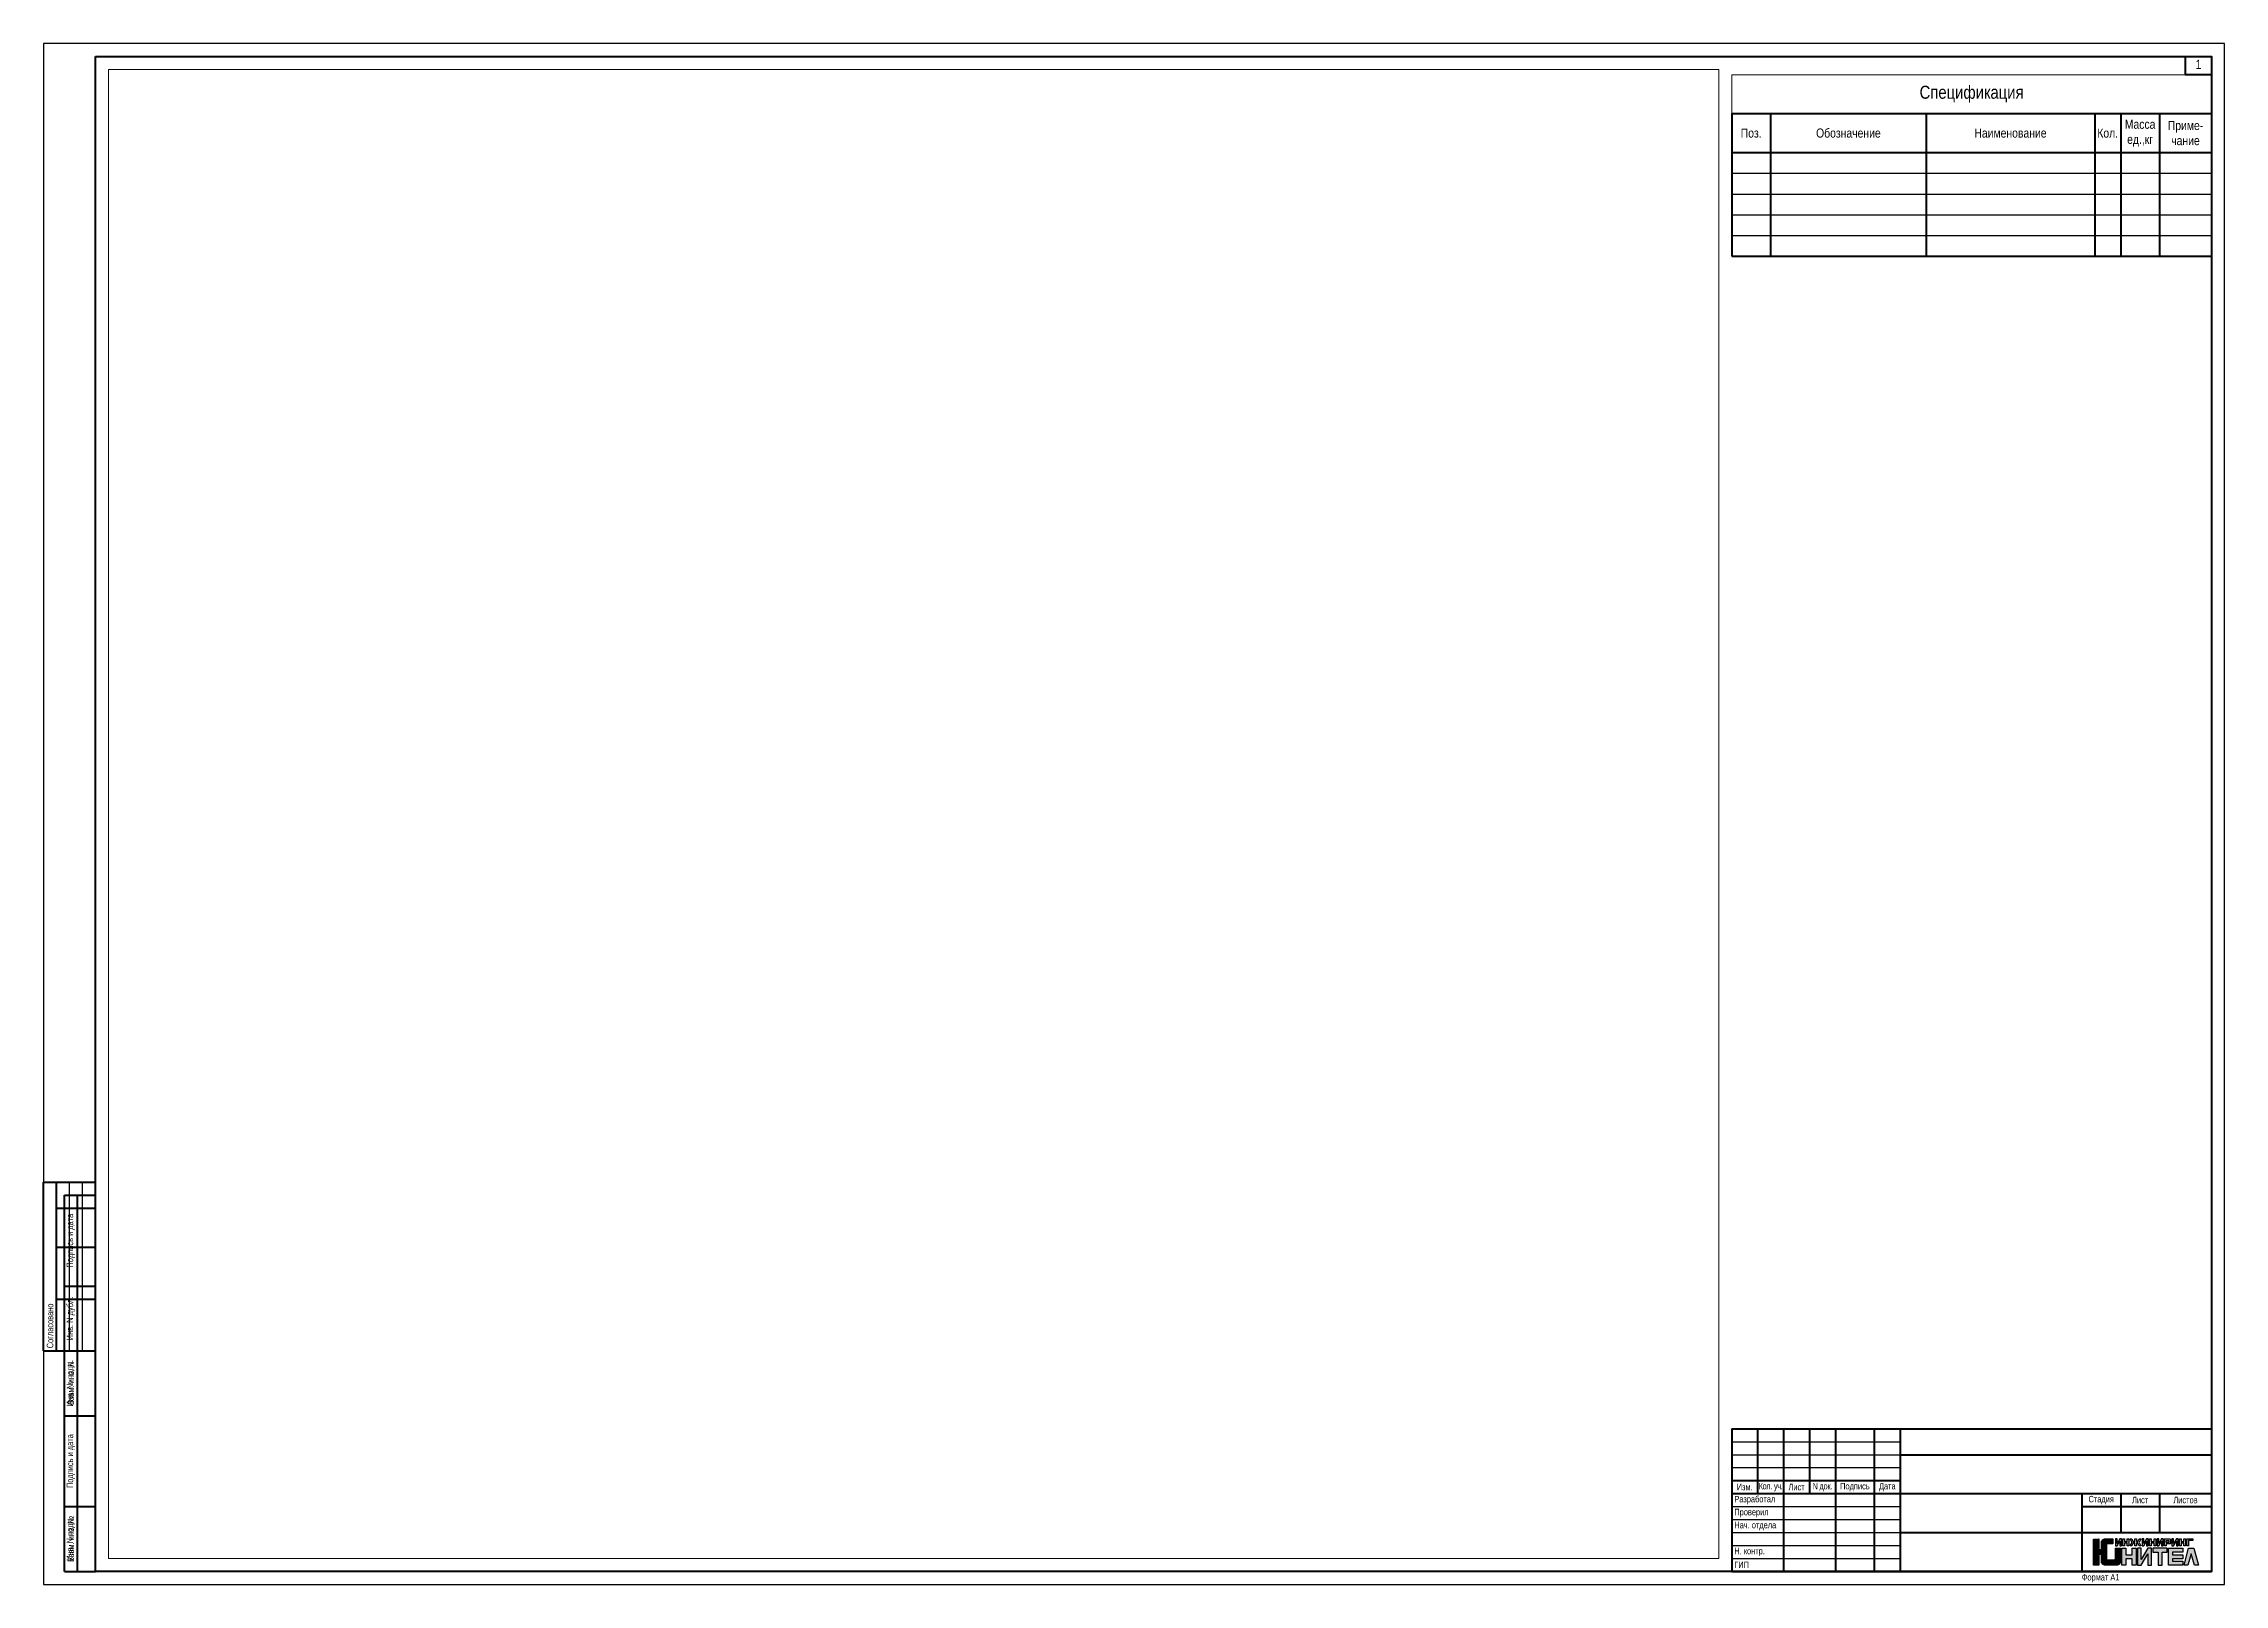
# Paper-space layout 'А1_альбомный' of a CAD drawing. Header units: millimetres. Extents: x -1 to 840, y -1 to 593.
import ezdxf
from ezdxf.enums import TextEntityAlignment as Align

# ---------------------------------------------------------------- set-up
doc = ezdxf.new("R2010")
doc.units = ezdxf.units.MM
doc.layers.add('device', color=6, linetype='Continuous', lineweight=40)
doc.layers.add('TEXT', color=7, linetype='Continuous', lineweight=25, true_color=0xffffff)
doc.layers.add('Чертеж_оформление', color=7, linetype='Continuous')
doc.styles.add('2.5_Gost_RD', font='ARIALN.TTF', dxfattribs={"height": 2.5})
doc.styles.add('3.5_Gost_RD', font='ARIALN.TTF', dxfattribs={"height": 3.5})
doc.styles.add('5.0_Gost_RD', font='ARIALN.TTF', dxfattribs={"height": 5})

# ---------------------------------------------------------------- blocks, each defined once
blk = doc.blocks.new('*T99')
at = {"layer": 'Чертеж_оформление', "color": 0, "linetype": 'ByBlock', "lineweight": 50, "ltscale": 100}
for p, q in [((0, 0), (0, 85)), ((0, 85), (12, 85)), ((5, 0), (5, 85)), ((12, 0), (12, 85)), ((0, 60), (12, 60)), ((0, 25), (12, 25)), ((0, 0), (12, 0))]:
    blk.add_line(p, q, dxfattribs=at)
at = {"layer": 'Чертеж_оформление', "color": 0, "ltscale": 100, "char_height": 2.5, "attachment_point": 5, "rotation": 90, "style": '2.5_Gost_RD'}
for s, insert, width in [('Инв. № подл.', (2.5, 72.5), 23), ('Подпись и дата', (2.5, 42.5), 33), ('Взам. инв. №', (2.5, 12.5), 23)]:
    blk.add_mtext(s, dxfattribs=dict(at, insert=insert, width=width))
blk = doc.blocks.new('*T100')
at = {"layer": 'Чертеж_оформление', "color": 0, "linetype": 'ByBlock', "lineweight": 50, "ltscale": 100}
for p, q in [((0, 0), (0, 65)), ((0, 65), (20, 65)), ((5, 0), (5, 65)), ((20, 0), (20, 65)), ((5, 55), (20, 55)), ((5, 40), (20, 40)), ((5, 20), (20, 20)), ((0, 0), (20, 0))]:
    blk.add_line(p, q, dxfattribs=at)
at = {"layer": 'Чертеж_оформление', "color": 0, "linetype": 'ByBlock', "lineweight": -2, "ltscale": 100}
for p, q in [((10, 0), (10, 65)), ((15, 0), (15, 65))]:
    blk.add_line(p, q, dxfattribs=at)
at = {"layer": 'Чертеж_оформление', "color": 0, "ltscale": 100, "insert": (2.5, 1), "char_height": 2.5, "width": 63, "attachment_point": 4, "rotation": 90, "style": '2.5_Gost_RD'}
blk.add_mtext('Согласовано', dxfattribs=at)
blk = doc.blocks.new('*T101')
at = {"layer": 'Чертеж_оформление', "color": 0, "linetype": 'ByBlock', "lineweight": 50, "ltscale": 100}
for p, q in [((0, 0), (0, 145)), ((0, 145), (12, 145)), ((5, 0), (5, 145)), ((12, 0), (12, 145)), ((0, 110), (12, 110)), ((0, 85), (12, 85)), ((0, 60), (12, 60)), ((0, 25), (12, 25)), ((0, 0), (12, 0))]:
    blk.add_line(p, q, dxfattribs=at)
at = {"layer": 'Чертеж_оформление', "color": 0, "ltscale": 100, "char_height": 2.5, "attachment_point": 5, "rotation": 90, "style": '2.5_Gost_RD'}
for s, insert, width in [('{\\C256;Подпись и дата}', (2.5, 127.5), 33), ('{\\C256;Инв. N дубл.}', (2.5, 97.5), 23), ('{\\C256;Взам. инв. N}', (2.5, 72.5), 23), ('Подпись и дата', (2.5, 42.5), 33), ('Инв. N подл.', (2.5, 12.5), 23)]:
    blk.add_mtext(s, dxfattribs=dict(at, insert=insert, width=width))
blk = doc.blocks.new('*U98')
at = {"layer": 'Чертеж_оформление'}
blk.add_lwpolyline([(0, 0), (841, 0), (841, 594), (0, 594)], close=True, dxfattribs=at)
at = {"layer": 'Чертеж_оформление', "lineweight": 50}
for points in [[(20, 589), (836, 589), (836, 5), (20, 5)], [(826, 589), (836, 589), (836, 582), (826, 582)]]:
    blk.add_lwpolyline(points, close=True, dxfattribs=at)
for name, p in [('*T100', (0, 90)), ('*T101', (8, 5)), ('*T99', (8, 5))]:
    blk.add_blockref(name, p)
at = {"layer": 'Чертеж_оформление', "style": '3.5_Gost_RD', "flags": 8}
blk.add_attdef('Стр.', text='', height=3.5, dxfattribs=at).set_placement((831, 586), align=Align.MIDDLE_CENTER)
at = {"layer": 'Чертеж_оформление', "style": '2.5_Gost_RD', "flags": 8}
blk.add_attdef('ФОРМАТ', text='', height=2.5, dxfattribs=at).set_placement((786, 4), align=Align.TOP_LEFT)
blk = doc.blocks.new('*T11')
at = {"layer": 'Defpoints', "color": 8, "linetype": 'ByBlock', "lineweight": 0, "ltscale": 100}
for p, q in [((0, 0), (185, 0)), ((0, 0), (0, -15)), ((185, 0), (185, -15))]:
    blk.add_line(p, q, dxfattribs=at)
at = {"layer": 'Чертеж_оформление', "color": 0, "linetype": 'ByBlock', "lineweight": 50, "ltscale": 100}
for p, q in [((0, -15), (185, -15)), ((0, -15), (0, -70)), ((15, -15), (15, -70)), ((75, -15), (75, -70)), ((140, -15), (140, -70)), ((150, -15), (150, -70)), ((165, -15), (165, -70)), ((185, -15), (185, -70)), ((0, -30), (185, -30)), ((0, -70), (185, -70))]:
    blk.add_line(p, q, dxfattribs=at)
at = {"layer": 'Чертеж_оформление', "color": 0, "linetype": 'ByBlock', "lineweight": -2, "ltscale": 100}
for p, q in [((0, -38), (185, -38)), ((0, -46), (185, -46)), ((0, -54), (185, -54)), ((0, -62), (185, -62))]:
    blk.add_line(p, q, dxfattribs=at)
at = {"layer": 'Чертеж_оформление', "color": 0, "ltscale": 100, "attachment_point": 5}
for s, insert, char_height, width, style in [('Спецификация', (92.5, -7.5), 5, 182, '5.0_Gost_RD'), ('Поз.', (7.5, -22.5), 3.5, 14.8, '3.5_Gost_RD'), ('Обозначение', (45, -22.5), 3.5, 59.8, '3.5_Gost_RD'), ('Наименование', (107.5, -22.5), 3.5, 64.8, '3.5_Gost_RD'), ('Кол.', (145, -22.5), 3.5, 9.8, '3.5_Gost_RD'), ('Масса ед.,кг', (157.5, -22.5), 3.5, 14.8, '3.5_Gost_RD'), ('Приме- чание', (175, -22.5), 3.5, 19.8, '3.5_Gost_RD')]:
    blk.add_mtext(s, dxfattribs=dict(at, insert=insert, char_height=char_height, width=width, style=style))
blk = doc.blocks.new('*T306')
at = {"layer": 'Чертеж_оформление', "color": 0, "linetype": 'ByBlock', "lineweight": 50, "ltscale": 100}
for p, q in [((0, 0), (185, 0)), ((0, 0), (0, -55)), ((10, 0), (10, -25)), ((20, 0), (20, -55)), ((30, 0), (30, -25)), ((40, 0), (40, -55)), ((55, 0), (55, -55)), ((65, 0), (65, -55)), ((185, 0), (185, -55)), ((65, -10), (185, -10)), ((0, -20), (65, -20)), ((0, -25), (185, -25)), ((135, -25), (135, -55)), ((150, -25), (150, -40)), ((165, -25), (165, -40)), ((135, -30), (185, -30)), ((65, -40), (185, -40)), ((0, -55), (185, -55))]:
    blk.add_line(p, q, dxfattribs=at)
at = {"layer": 'Чертеж_оформление', "color": 0, "linetype": 'ByBlock', "lineweight": -2, "ltscale": 100}
for p, q in [((0, -5), (65, -5)), ((0, -10), (65, -10)), ((0, -15), (65, -15)), ((0, -30), (65, -30)), ((0, -35), (65, -35)), ((0, -40), (65, -40)), ((0, -45), (65, -45)), ((0, -50), (65, -50))]:
    blk.add_line(p, q, dxfattribs=at)
at = {"layer": 'Чертеж_оформление', "color": 0, "ltscale": 100, "char_height": 2.5, "style": '2.5_Gost_RD'}
for s, insert, width, attachment_point in [('Изм.', (5, -22.5), 8, 5), ('{\\W0.8;\\T0.9;Кол. уч.}', (15, -22.5), 8, 5), ('Лист', (25, -22.5), 8, 5), ('{\\W0.9;\\T0.95;N док.}', (35, -22.5), 8, 5), ('Подпись', (47.5, -22.5), 13, 5), ('Дата', (60, -22.5), 8, 5), ('Проверил', (1, -32.5), 18, 4), ('Разработал', (1, -27.5), 18, 4), ('Стадия', (142.5, -27.5), 13, 5), ('Лист', (157.5, -27.5), 13, 5), ('Листов', (175, -27.5), 18, 5), ('Нач. отдела', (1, -37.5), 18, 4), ('Н. контр.', (1, -47.5), 18, 4), ('ГИП', (1, -52.5), 18, 4)]:
    blk.add_mtext(s, dxfattribs=dict(at, insert=insert, width=width, attachment_point=attachment_point))
blk = doc.blocks.new('Logo')
at = {"layer": 'TEXT'}
blk.add_hatch(color=30, dxfattribs=at).paths.add_polyline_path([(-17.45, 1), (-18.45, 1), (-18.45, 5.1), (-20.45, 4.9), (-20.45, -5.1), (-18.45, -5.1), (-18.45, -1), (-17.45, -1), (-17.45, -3.6, 0.414214), (-15.95, -5.1), (-11.55, -5.1, 0.414214), (-10.05, -3.6), (-10.05, 1.4), (-12.05, 1.4), (-12.05, -2.6, -0.414214), (-12.55, -3.1), (-14.95, -3.1, -0.414214), (-15.45, -2.6), (-15.45, 2.6, -0.414214), (-14.95, 3.1), (-13.05, 3.1), (-13.05, 5.1), (-15.95, 5.1, 0.414214), (-17.45, 3.6)])
h = blk.add_hatch(color=5, dxfattribs=at)
h.paths.add_polyline_path([(-9.68, 5.1), (-10.33, 5.1), (-11.4, 3.23), (-11.4, 5.1), (-12.05, 5.1), (-12.05, 2.3), (-11.4, 2.3), (-10.33, 4.17), (-10.33, 2.3), (-9.68, 2.3)])
h.paths.add_polyline_path([(-8.53, 4.02), (-8.53, 5.1), (-9.18, 5.1), (-9.18, 2.3), (-8.53, 2.3), (-8.53, 3.38), (-7.46, 3.38), (-7.46, 2.3), (-6.81, 2.3), (-6.81, 5.1), (-7.46, 5.1), (-7.46, 4.02)])
h.paths.add_polyline_path([(-5.13, 4.02), (-5.67, 5.1), (-6.31, 5.1), (-5.61, 3.7), (-6.31, 2.3), (-5.67, 2.3), (-5.13, 3.38), (-4.59, 3.38), (-4.59, 2.3), (-3.94, 2.3), (-3.94, 3.38), (-3.4, 3.38), (-2.87, 2.3), (-2.22, 2.3), (-2.92, 3.7), (-2.22, 5.1), (-2.87, 5.1), (-3.4, 4.02), (-3.94, 4.02), (-3.94, 5.1), (-4.59, 5.1), (-4.59, 4.02)])
h.paths.add_polyline_path([(-1.72, 2.3), (-1.07, 2.3), (0, 4.17), (0, 2.3), (0.65, 2.3), (0.65, 5.1), (0, 5.1), (-1.07, 3.23), (-1.07, 5.1), (-1.72, 5.1)])
h.paths.add_polyline_path([(1.8, 3.38), (2.87, 3.38), (2.87, 2.3), (3.52, 2.3), (3.52, 5.1), (2.87, 5.1), (2.87, 4.02), (1.8, 4.02), (1.8, 5.1), (1.15, 5.1), (1.15, 2.3), (1.8, 2.3)])
h.paths.add_polyline_path([(4.67, 3.23), (4.67, 5.1), (4.02, 5.1), (4.02, 2.3), (4.67, 2.3), (5.74, 4.17), (5.74, 2.3), (6.39, 2.3), (6.39, 5.1), (5.74, 5.1)])
h.paths.add_polyline_path([(7.53, 3.07), (8.86, 3.07, 0.414214), (9.26, 3.47), (9.26, 4.7, 0.414214), (8.86, 5.1), (6.89, 5.1), (6.89, 2.3), (7.53, 2.3)])
h.paths.add_polyline_path([(7.53, 3.7), (7.53, 4.47), (8.51, 4.47, -0.414214), (8.61, 4.37), (8.61, 3.8, -0.414214), (8.51, 3.7)], flags=16)
h.paths.add_polyline_path([(10.4, 3.23), (10.4, 5.1), (9.76, 5.1), (9.76, 2.3), (10.4, 2.3), (11.48, 4.17), (11.48, 2.3), (12.13, 2.3), (12.13, 5.1), (11.48, 5.1)])
h.paths.add_polyline_path([(12.63, 2.3), (13.27, 2.3), (13.27, 3.38), (14.35, 3.38), (14.35, 2.3), (15, 2.3), (15, 5.1), (14.35, 5.1), (14.35, 4.02), (13.27, 4.02), (13.27, 5.1), (12.63, 5.1)])
h.paths.add_polyline_path([(15.5, 2.3), (16.14, 2.3), (16.14, 4.47), (17.87, 4.47), (17.87, 5.1), (15.5, 5.1)])
h.paths.add_polyline_path([(-4.05, 1.4), (-5.55, 1.4), (-5.55, -1.1), (-8.05, -1.1), (-8.05, 1.4), (-9.55, 1.4), (-9.55, -5.1), (-8.05, -5.1), (-8.05, -2.6), (-5.55, -2.6), (-5.55, -5.1), (-4.05, -5.1)])
h.paths.add_polyline_path([(-2.05, 1.4), (-3.55, 1.4), (-3.55, -5.1), (-2.05, -5.1), (0.45, -0.77), (0.45, -5.1), (1.95, -5.1), (1.95, 1.4), (0.45, 1.4), (-2.05, -2.93)])
h.paths.add_polyline_path([(4.45, -5.1), (5.95, -5.1), (5.95, -0.1), (7.95, -0.1), (7.95, 1.4), (2.45, 1.4), (2.45, -0.1), (4.45, -0.1)])
h.paths.add_polyline_path([(9.95, -1.1), (9.95, -0.1), (13.95, -0.1), (13.95, 1.4), (8.45, 1.4), (8.45, -5.1), (13.95, -5.1), (13.95, -3.6), (9.95, -3.6), (9.95, -2.6), (13.95, -2.6), (13.95, -1.1)])
h.paths.add_polyline_path([(14.45, -5.1), (15.95, -5.1), (17.2, -0.77), (18.45, -5.1), (19.95, -5.1), (18.2, 1.4), (16.2, 1.4)])
at = {"layer": 'TEXT', "color": 250}
for points in [[(-20.45, 4.9), (-18.45, 5.1), (-18.45, 1), (-17.45, 1), (-17.45, 3.6, -0.414214), (-15.95, 5.1), (-13.05, 5.1), (-13.05, 3.1), (-14.95, 3.1, 0.414214), (-15.45, 2.6), (-15.45, -2.6, 0.414214), (-14.95, -3.1), (-12.55, -3.1, 0.414214), (-12.05, -2.6), (-12.05, 1.4), (-10.05, 1.4), (-10.05, -3.6, -0.414214), (-11.55, -5.1), (-15.95, -5.1, -0.414214), (-17.45, -3.6), (-17.45, -1), (-18.45, -1), (-18.45, -5.1), (-20.45, -5.1), (-20.45, 4.9)], [(6.89, 5.1), (8.86, 5.1, -0.414214), (9.26, 4.7), (9.26, 3.47, -0.414214), (8.86, 3.07), (7.53, 3.07), (7.53, 2.3), (6.89, 2.3), (6.89, 5.1)]]:
    blk.add_lwpolyline(points, format="xyb", dxfattribs=at)
for points in [[(-9.68, 5.1), (-10.33, 5.1), (-11.4, 3.23), (-11.4, 5.1), (-12.05, 5.1), (-12.05, 2.3), (-11.4, 2.3), (-10.33, 4.17), (-10.33, 2.3), (-9.68, 2.3), (-9.68, 5.1)], [(-9.55, 1.4), (-8.05, 1.4), (-8.05, -1.1), (-5.55, -1.1), (-5.55, 1.4), (-4.05, 1.4), (-4.05, -5.1), (-5.55, -5.1), (-5.55, -2.6), (-8.05, -2.6), (-8.05, -5.1), (-9.55, -5.1), (-9.55, 1.4)], [(-9.18, 5.1), (-8.53, 5.1), (-8.53, 4.02), (-7.46, 4.02), (-7.46, 5.1), (-6.81, 5.1), (-6.81, 2.3), (-7.46, 2.3), (-7.46, 3.38), (-8.53, 3.38), (-8.53, 2.3), (-9.18, 2.3), (-9.18, 5.1)], [(-6.31, 5.1), (-5.67, 5.1), (-5.13, 4.02), (-4.59, 4.02), (-4.59, 5.1), (-3.94, 5.1), (-3.94, 4.02), (-3.4, 4.02), (-2.87, 5.1), (-2.22, 5.1), (-2.92, 3.7), (-2.22, 2.3), (-2.87, 2.3), (-3.4, 3.38), (-3.94, 3.38), (-3.94, 2.3), (-4.59, 2.3), (-4.59, 3.38), (-5.13, 3.38), (-5.67, 2.3), (-6.31, 2.3), (-5.61, 3.7), (-6.31, 5.1)], [(1.95, 1.4), (0.45, 1.4), (-2.05, -2.93), (-2.05, 1.4), (-3.55, 1.4), (-3.55, -5.1), (-2.05, -5.1), (0.45, -0.77), (0.45, -5.1), (1.95, -5.1), (1.95, 1.4)], [(0.65, 5.1), (0, 5.1), (-1.07, 3.23), (-1.07, 5.1), (-1.72, 5.1), (-1.72, 2.3), (-1.07, 2.3), (0, 4.17), (0, 2.3), (0.65, 2.3), (0.65, 5.1)], [(1.15, 5.1), (1.8, 5.1), (1.8, 4.02), (2.87, 4.02), (2.87, 5.1), (3.52, 5.1), (3.52, 2.3), (2.87, 2.3), (2.87, 3.38), (1.8, 3.38), (1.8, 2.3), (1.15, 2.3), (1.15, 5.1)], [(2.45, -0.1), (4.45, -0.1), (4.45, -5.1), (5.95, -5.1), (5.95, -0.1), (7.95, -0.1), (7.95, 1.4), (2.45, 1.4), (2.45, -0.1)], [(6.39, 5.1), (5.74, 5.1), (4.67, 3.23), (4.67, 5.1), (4.02, 5.1), (4.02, 2.3), (4.67, 2.3), (5.74, 4.17), (5.74, 2.3), (6.39, 2.3), (6.39, 5.1)], [(8.45, 1.4), (13.95, 1.4), (13.95, -0.1), (9.95, -0.1), (9.95, -1.1), (13.95, -1.1), (13.95, -2.6), (9.95, -2.6), (9.95, -3.6), (13.95, -3.6), (13.95, -5.1), (8.45, -5.1), (8.45, 1.4), (13.95, 1.4)], [(12.13, 5.1), (11.48, 5.1), (10.4, 3.23), (10.4, 5.1), (9.76, 5.1), (9.76, 2.3), (10.4, 2.3), (11.48, 4.17), (11.48, 2.3), (12.13, 2.3), (12.13, 5.1)], [(12.63, 5.1), (13.27, 5.1), (13.27, 4.02), (14.35, 4.02), (14.35, 5.1), (15, 5.1), (15, 2.3), (14.35, 2.3), (14.35, 3.38), (13.27, 3.38), (13.27, 2.3), (12.63, 2.3), (12.63, 5.1)], [(14.45, -5.1), (16.2, 1.4), (18.2, 1.4), (19.95, -5.1), (18.45, -5.1), (17.2, -0.77), (15.95, -5.1), (14.45, -5.1)], [(15.5, 5.1), (17.87, 5.1), (17.87, 4.47), (16.14, 4.47), (16.14, 2.3), (15.5, 2.3), (15.5, 5.1)]]:
    blk.add_lwpolyline(points, dxfattribs=at)
blk.add_lwpolyline([(7.53, 4.47), (8.51, 4.47, -0.414214), (8.61, 4.37), (8.61, 3.8, -0.414214), (8.51, 3.7), (7.53, 3.7)], format="xyb", close=True, dxfattribs=at)

psp = doc.layouts.new('А1_альбомный')

# ---------------------------------------------------------------- block references
for name, p in [('*T11', (650.21, 581.21)), ('*T306', (650.21, 59.21))]:
    psp.add_blockref(name, p)
at = {"layer": 'device'}
psp.add_blockref('Logo', (810.21, 11.71), dxfattribs=at)
at = {"layer": 'Чертеж_оформление', "ltscale": 100}
psp.add_blockref('*U98', (-0.79, -0.79), dxfattribs=at).add_auto_attribs({'ФОРМАТ': 'Формат А1', 'Стр.': '1'})

# ---------------------------------------------------------------- viewports
at = {"layer": 'Defpoints', "ltscale": 100}
psp.add_viewport(center=(334.71, 296.21), size=(621, 574), view_center_point=(-861.28, -1049.36), view_height=1616.689, dxfattribs=at)

doc.saveas('drawing.dxf')
